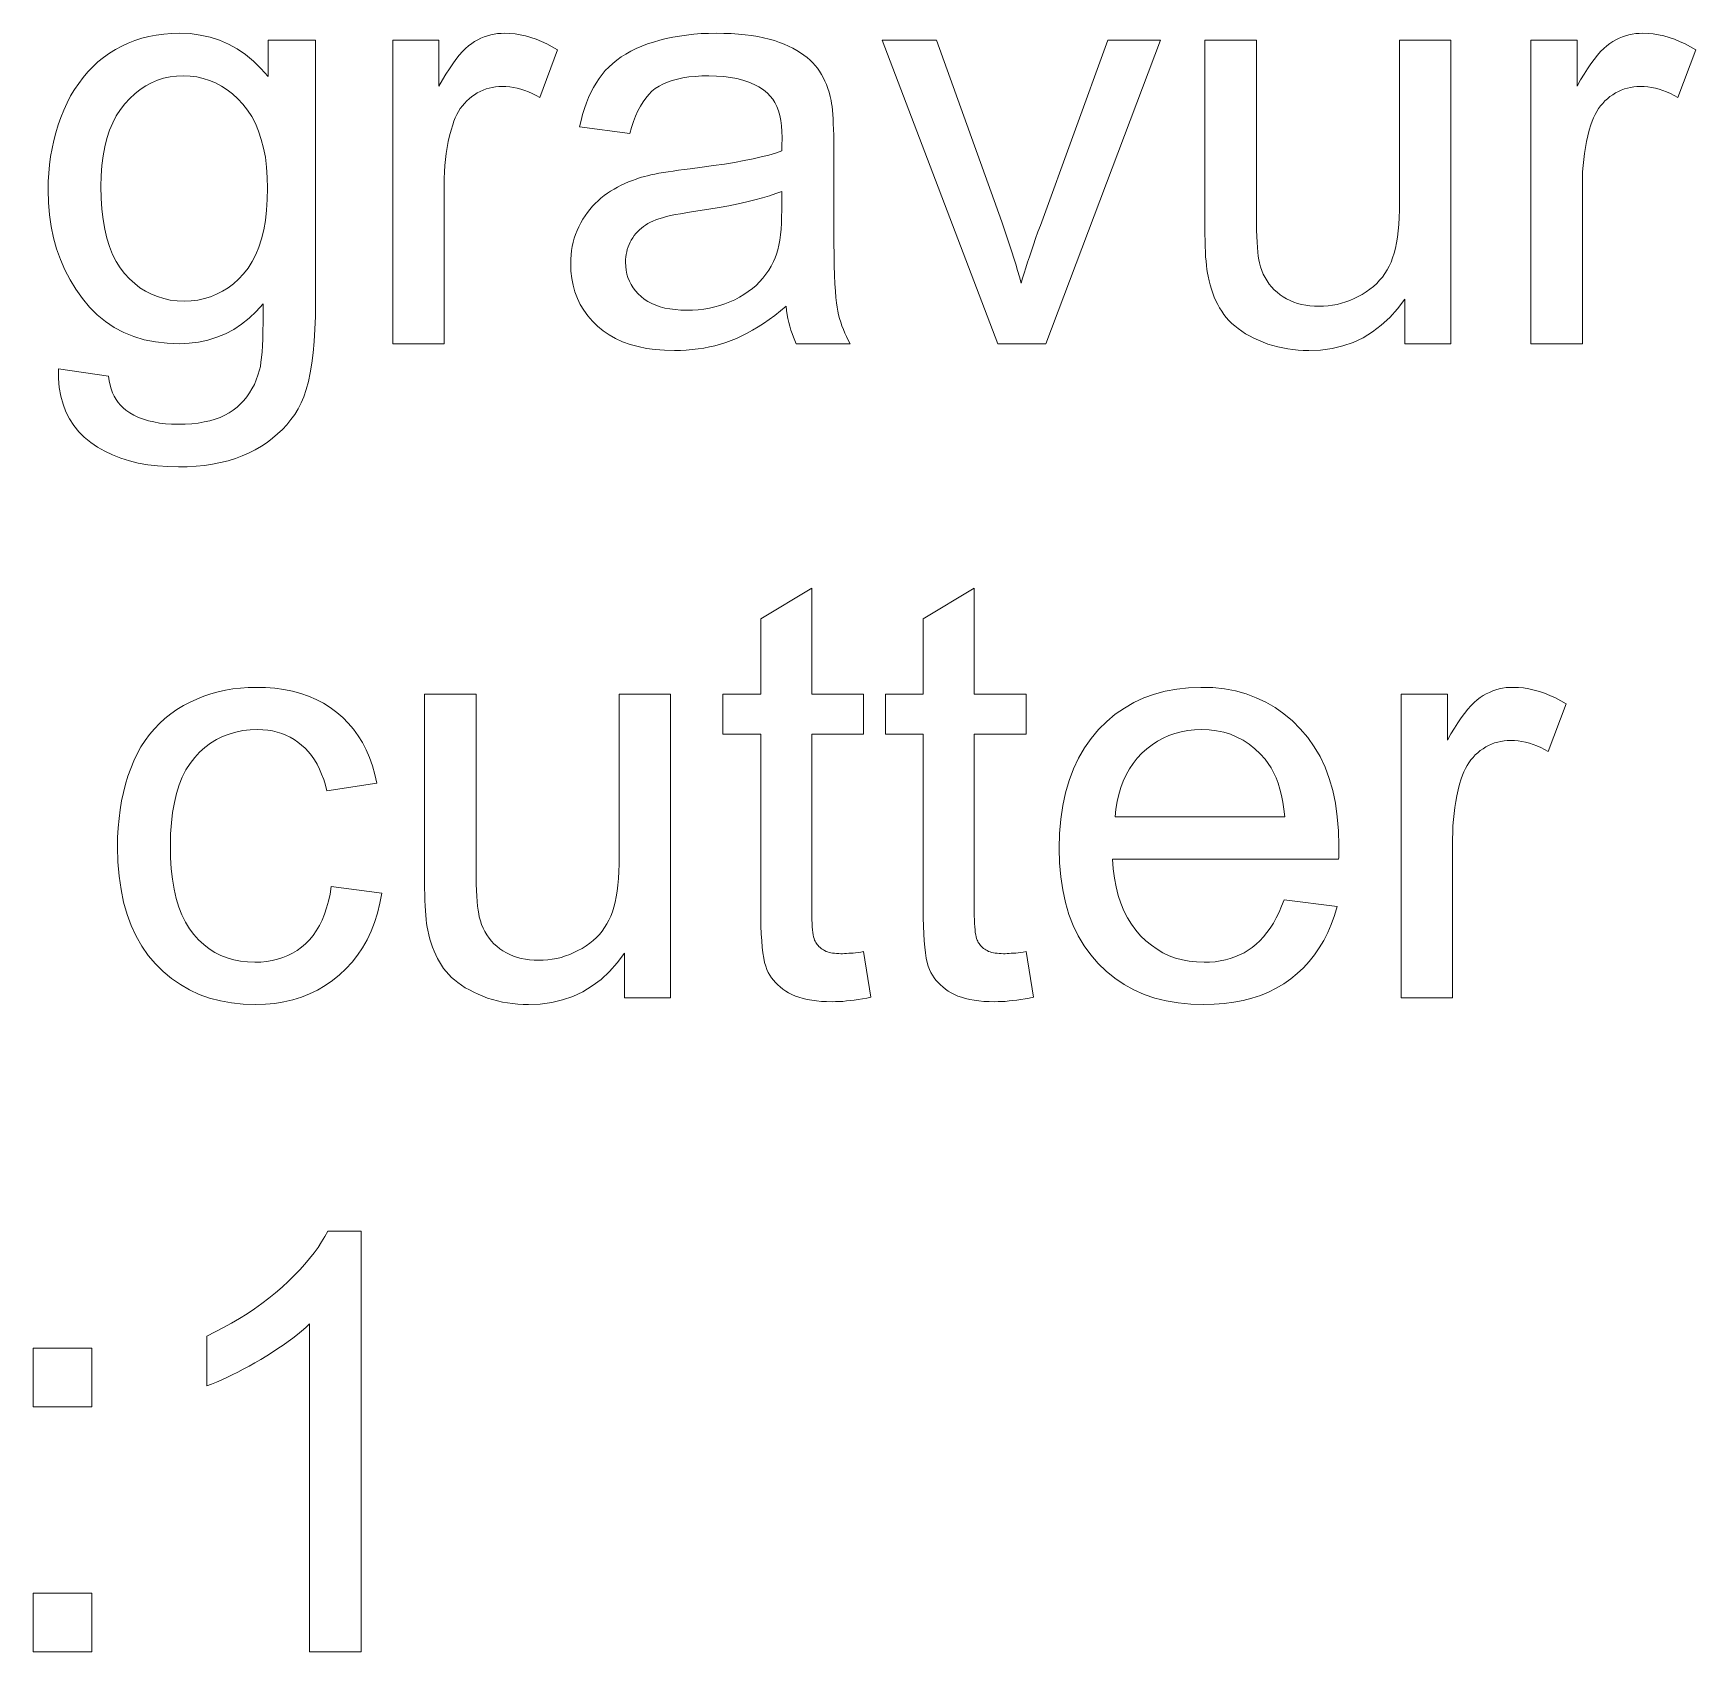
# Model space of a CAD drawing. Extents: x 0 to 297, y 0 to 420.
# Drawn here: x 193.49 to 205.4, y 366.38 to 377.96 of the extents above; entities that cross this region are included whole.
import ezdxf

# ---------------------------------------------------------------- set-up
doc = ezdxf.new("R2010")
doc.units = 0

msp = doc.modelspace()

# ---------------------------------------------------------------- linework, layer by layer
at = {"color": 7, "lineweight": 13}
for points in [[(193.673, 375.561), (194.031, 375.508), (194.036, 375.476), (194.043, 375.445), (194.051, 375.417), (194.061, 375.39), (194.073, 375.365), (194.086, 375.341), (194.101, 375.32), (194.118, 375.3), (194.136, 375.283), (194.155, 375.266), (194.184, 375.247), (194.214, 375.23), (194.247, 375.214), (194.281, 375.201), (194.318, 375.19), (194.356, 375.181), (194.397, 375.173), (194.439, 375.168), (194.483, 375.165), (194.53, 375.164), (194.58, 375.165), (194.628, 375.168), (194.673, 375.173), (194.716, 375.181), (194.757, 375.19), (194.795, 375.201), (194.831, 375.214), (194.865, 375.23), (194.896, 375.247), (194.925, 375.266), (194.952, 375.288), (194.977, 375.311), (195, 375.335), (195.022, 375.361), (195.042, 375.389), (195.059, 375.419), (195.076, 375.45), (195.09, 375.483), (195.102, 375.517), (195.113, 375.553), (195.119, 375.578), (195.123, 375.608), (195.128, 375.643), (195.131, 375.683), (195.134, 375.727), (195.137, 375.777), (195.138, 375.832), (195.139, 375.892), (195.14, 375.956), (195.14, 376.026), (195.09, 375.972), (195.038, 375.923), (194.984, 375.881), (194.928, 375.844), (194.869, 375.812), (194.807, 375.787), (194.744, 375.767), (194.677, 375.753), (194.609, 375.744), (194.538, 375.741), (194.451, 375.744), (194.367, 375.754), (194.287, 375.77), (194.212, 375.793), (194.141, 375.822), (194.073, 375.858), (194.01, 375.9), (193.951, 375.948), (193.896, 376.003), (193.844, 376.065), (193.798, 376.131), (193.756, 376.199), (193.719, 376.27), (193.687, 376.344), (193.66, 376.42), (193.638, 376.499), (193.621, 376.58), (193.609, 376.664), (193.601, 376.751), (193.599, 376.84), (193.6, 376.902), (193.603, 376.963), (193.609, 377.022), (193.617, 377.081), (193.627, 377.139), (193.639, 377.196), (193.654, 377.252), (193.671, 377.307), (193.69, 377.361), (193.711, 377.414), (193.735, 377.466), (193.76, 377.515), (193.788, 377.561), (193.818, 377.605), (193.849, 377.647), (193.883, 377.687), (193.919, 377.724), (193.956, 377.758), (193.996, 377.791), (194.038, 377.82), (194.081, 377.848), (194.126, 377.872), (194.173, 377.893), (194.221, 377.912), (194.27, 377.928), (194.321, 377.941), (194.374, 377.951), (194.428, 377.958), (194.483, 377.962), (194.54, 377.964), (194.616, 377.961), (194.689, 377.951), (194.759, 377.936), (194.826, 377.914), (194.891, 377.886), (194.953, 377.852), (195.013, 377.811), (195.069, 377.765), (195.123, 377.712), (195.175, 377.653), (195.175, 377.914), (195.514, 377.914), (195.514, 376.036), (195.513, 375.937), (195.51, 375.845), (195.505, 375.758), (195.498, 375.677), (195.488, 375.602), (195.477, 375.533), (195.464, 375.47), (195.448, 375.413), (195.431, 375.362), (195.411, 375.317), (195.389, 375.275), (195.365, 375.235), (195.338, 375.198), (195.309, 375.161), (195.277, 375.127), (195.243, 375.095), (195.207, 375.064), (195.168, 375.035), (195.127, 375.007), (195.083, 374.982), (195.038, 374.959), (194.99, 374.938), (194.94, 374.919), (194.888, 374.903), (194.834, 374.89), (194.777, 374.879), (194.719, 374.87), (194.659, 374.864), (194.596, 374.86), (194.532, 374.859), (194.456, 374.861), (194.382, 374.866), (194.312, 374.875), (194.245, 374.887), (194.181, 374.903), (194.119, 374.922), (194.061, 374.945), (194.006, 374.971), (193.953, 375.001), (193.904, 375.034), (193.858, 375.071), (193.818, 375.111), (193.782, 375.155), (193.752, 375.203), (193.726, 375.253), (193.706, 375.308), (193.69, 375.366), (193.679, 375.427), (193.673, 375.493)], [(196.067, 375.741), (196.067, 377.914), (196.398, 377.914), (196.398, 377.585), (196.423, 377.63), (196.448, 377.671), (196.473, 377.71), (196.497, 377.745), (196.52, 377.777), (196.544, 377.806), (196.566, 377.832), (196.589, 377.854), (196.611, 377.874), (196.633, 377.89), (196.654, 377.904), (196.676, 377.916), (196.699, 377.928), (196.722, 377.937), (196.745, 377.945), (196.769, 377.952), (196.794, 377.957), (196.818, 377.961), (196.843, 377.963), (196.869, 377.964), (196.906, 377.962), (196.944, 377.959), (196.981, 377.953), (197.019, 377.945), (197.057, 377.934), (197.095, 377.921), (197.133, 377.905), (197.171, 377.888), (197.209, 377.867), (197.248, 377.845), (197.121, 377.503), (197.094, 377.518), (197.067, 377.532), (197.04, 377.544), (197.013, 377.554), (196.986, 377.563), (196.959, 377.57), (196.932, 377.576), (196.905, 377.58), (196.878, 377.582), (196.851, 377.583), (196.827, 377.582), (196.803, 377.58), (196.78, 377.576), (196.758, 377.571), (196.736, 377.565), (196.715, 377.557), (196.694, 377.547), (196.673, 377.536), (196.653, 377.524), (196.634, 377.51), (196.615, 377.495), (196.597, 377.479), (196.581, 377.462), (196.566, 377.443), (196.551, 377.424), (196.538, 377.403), (196.526, 377.381), (196.515, 377.358), (196.505, 377.334), (196.497, 377.309), (196.485, 377.269), (196.474, 377.229), (196.465, 377.188), (196.457, 377.146), (196.45, 377.103), (196.445, 377.06), (196.441, 377.016), (196.438, 376.971), (196.436, 376.925), (196.435, 376.879), (196.435, 375.741)], [(198.885, 376.009), (198.844, 375.976), (198.803, 375.944), (198.763, 375.914), (198.723, 375.887), (198.684, 375.861), (198.645, 375.837), (198.606, 375.816), (198.567, 375.797), (198.529, 375.779), (198.491, 375.764), (198.453, 375.75), (198.414, 375.738), (198.375, 375.727), (198.335, 375.718), (198.295, 375.71), (198.254, 375.704), (198.212, 375.699), (198.17, 375.695), (198.128, 375.693), (198.085, 375.692), (198.015, 375.694), (197.948, 375.699), (197.885, 375.708), (197.825, 375.72), (197.768, 375.736), (197.714, 375.755), (197.664, 375.778), (197.618, 375.804), (197.574, 375.834), (197.534, 375.867), (197.497, 375.903), (197.465, 375.941), (197.436, 375.981), (197.411, 376.023), (197.39, 376.066), (197.372, 376.112), (197.359, 376.16), (197.349, 376.209), (197.344, 376.261), (197.342, 376.314), (197.342, 376.346), (197.345, 376.377), (197.348, 376.408), (197.353, 376.438), (197.36, 376.467), (197.368, 376.496), (197.377, 376.524), (197.388, 376.552), (197.401, 376.579), (197.414, 376.606), (197.429, 376.632), (197.445, 376.657), (197.462, 376.68), (197.48, 376.703), (197.498, 376.725), (197.518, 376.745), (197.538, 376.765), (197.559, 376.784), (197.582, 376.801), (197.605, 376.818), (197.628, 376.833), (197.653, 376.848), (197.678, 376.862), (197.704, 376.875), (197.73, 376.888), (197.757, 376.899), (197.784, 376.91), (197.812, 376.92), (197.84, 376.93), (197.87, 376.938), (197.892, 376.944), (197.917, 376.95), (197.945, 376.955), (197.974, 376.961), (198.006, 376.967), (198.04, 376.972), (198.076, 376.977), (198.114, 376.983), (198.154, 376.988), (198.197, 376.994), (198.284, 377.004), (198.366, 377.016), (198.444, 377.027), (198.516, 377.039), (198.584, 377.052), (198.648, 377.065), (198.706, 377.078), (198.76, 377.092), (198.809, 377.106), (198.854, 377.121), (198.854, 377.135), (198.855, 377.149), (198.855, 377.161), (198.855, 377.172), (198.855, 377.182), (198.856, 377.191), (198.856, 377.199), (198.856, 377.206), (198.856, 377.212), (198.856, 377.217), (198.855, 377.26), (198.852, 377.301), (198.847, 377.34), (198.839, 377.375), (198.83, 377.409), (198.818, 377.439), (198.805, 377.467), (198.789, 377.492), (198.771, 377.514), (198.752, 377.534), (198.722, 377.558), (198.69, 377.579), (198.655, 377.598), (198.617, 377.614), (198.576, 377.628), (198.533, 377.639), (198.487, 377.647), (198.438, 377.654), (198.386, 377.657), (198.332, 377.659), (198.282, 377.658), (198.234, 377.655), (198.188, 377.651), (198.146, 377.644), (198.106, 377.636), (198.069, 377.626), (198.035, 377.614), (198.003, 377.6), (197.975, 377.585), (197.948, 377.568), (197.924, 377.548), (197.901, 377.526), (197.88, 377.5), (197.86, 377.472), (197.841, 377.442), (197.823, 377.408), (197.807, 377.371), (197.792, 377.332), (197.778, 377.29), (197.765, 377.245), (197.405, 377.294), (197.416, 377.34), (197.427, 377.383), (197.44, 377.425), (197.455, 377.465), (197.47, 377.503), (197.487, 377.54), (197.505, 377.575), (197.524, 377.607), (197.545, 377.639), (197.567, 377.668), (197.59, 377.696), (197.616, 377.722), (197.643, 377.747), (197.673, 377.771), (197.704, 377.794), (197.738, 377.815), (197.773, 377.835), (197.811, 377.854), (197.851, 377.871), (197.892, 377.887), (197.935, 377.901), (197.98, 377.914), (198.026, 377.926), (198.073, 377.936), (198.122, 377.944), (198.172, 377.951), (198.223, 377.957), (198.276, 377.961), (198.33, 377.963), (198.385, 377.964), (198.44, 377.963), (198.492, 377.961), (198.543, 377.958), (198.591, 377.953), (198.638, 377.947), (198.682, 377.94), (198.724, 377.932), (198.764, 377.922), (198.802, 377.911), (198.838, 377.898), (198.871, 377.885), (198.903, 377.871), (198.934, 377.856), (198.962, 377.84), (198.989, 377.824), (199.013, 377.807), (199.036, 377.79), (199.057, 377.772), (199.076, 377.753), (199.093, 377.733), (199.109, 377.713), (199.124, 377.692), (199.138, 377.669), (199.151, 377.646), (199.163, 377.621), (199.174, 377.596), (199.184, 377.569), (199.193, 377.541), (199.201, 377.512), (199.208, 377.483), (199.211, 377.462), (199.215, 377.439), (199.217, 377.413), (199.22, 377.383), (199.222, 377.351), (199.223, 377.315), (199.225, 377.277), (199.226, 377.235), (199.226, 377.191), (199.226, 377.143), (199.226, 376.652), (199.227, 376.553), (199.227, 376.462), (199.229, 376.378), (199.23, 376.301), (199.232, 376.233), (199.235, 376.171), (199.238, 376.118), (199.241, 376.072), (199.245, 376.033), (199.25, 376.002), (199.255, 375.975), (199.261, 375.948), (199.268, 375.922), (199.276, 375.895), (199.285, 375.869), (199.295, 375.843), (199.305, 375.817), (199.317, 375.792), (199.33, 375.766), (199.343, 375.741), (198.958, 375.741), (198.947, 375.765), (198.937, 375.789), (198.928, 375.814), (198.919, 375.839), (198.911, 375.866), (198.904, 375.893), (198.898, 375.921), (198.893, 375.949), (198.888, 375.979)], [(204.22, 375.741), (204.22, 377.914), (204.551, 377.914), (204.551, 377.585), (204.576, 377.63), (204.601, 377.671), (204.625, 377.71), (204.649, 377.745), (204.673, 377.777), (204.696, 377.806), (204.719, 377.832), (204.742, 377.854), (204.764, 377.874), (204.785, 377.89), (204.807, 377.904), (204.829, 377.916), (204.852, 377.928), (204.875, 377.937), (204.898, 377.945), (204.922, 377.952), (204.946, 377.957), (204.971, 377.961), (204.996, 377.963), (205.022, 377.964), (205.059, 377.962), (205.096, 377.959), (205.134, 377.953), (205.172, 377.945), (205.21, 377.934), (205.247, 377.921), (205.285, 377.905), (205.324, 377.888), (205.362, 377.867), (205.4, 377.845), (205.273, 377.503), (205.246, 377.518), (205.219, 377.532), (205.192, 377.544), (205.165, 377.554), (205.138, 377.563), (205.111, 377.57), (205.084, 377.576), (205.057, 377.58), (205.03, 377.582), (205.003, 377.583), (204.979, 377.582), (204.956, 377.58), (204.933, 377.576), (204.911, 377.571), (204.889, 377.565), (204.867, 377.557), (204.846, 377.547), (204.826, 377.536), (204.806, 377.524), (204.786, 377.51), (204.768, 377.495), (204.75, 377.479), (204.734, 377.462), (204.718, 377.443), (204.704, 377.424), (204.691, 377.403), (204.679, 377.381), (204.668, 377.358), (204.658, 377.334), (204.649, 377.309), (204.638, 377.269), (204.627, 377.229), (204.618, 377.188), (204.61, 377.146), (204.603, 377.103), (204.598, 377.06), (204.593, 377.016), (204.59, 376.971), (204.589, 376.925), (204.588, 376.879), (204.588, 375.741)], [(200.401, 375.741), (199.574, 377.914), (199.963, 377.914), (200.43, 376.613), (200.445, 376.571), (200.459, 376.528), (200.474, 376.485), (200.488, 376.442), (200.502, 376.398), (200.516, 376.354), (200.53, 376.31), (200.543, 376.265), (200.556, 376.22), (200.569, 376.175), (200.579, 376.21), (200.59, 376.247), (200.602, 376.284), (200.614, 376.324), (200.628, 376.364), (200.642, 376.406), (200.657, 376.45), (200.672, 376.495), (200.689, 376.541), (200.706, 376.588), (201.189, 377.914), (201.567, 377.914), (200.745, 375.741)], [(203.317, 375.741), (203.317, 376.06), (203.265, 375.99), (203.208, 375.928), (203.148, 375.873), (203.085, 375.825), (203.018, 375.784), (202.947, 375.751), (202.873, 375.725), (202.795, 375.707), (202.713, 375.696), (202.628, 375.692), (202.589, 375.693), (202.552, 375.695), (202.514, 375.699), (202.478, 375.704), (202.442, 375.711), (202.406, 375.719), (202.371, 375.728), (202.336, 375.739), (202.302, 375.752), (202.268, 375.766), (202.236, 375.781), (202.205, 375.797), (202.176, 375.813), (202.149, 375.831), (202.123, 375.849), (202.099, 375.868), (202.077, 375.887), (202.057, 375.908), (202.038, 375.929), (202.021, 375.951), (202.005, 375.974), (201.99, 375.998), (201.977, 376.022), (201.964, 376.048), (201.952, 376.075), (201.941, 376.103), (201.931, 376.132), (201.922, 376.162), (201.914, 376.192), (201.907, 376.224), (201.903, 376.247), (201.899, 376.273), (201.896, 376.301), (201.893, 376.331), (201.89, 376.364), (201.888, 376.4), (201.887, 376.438), (201.886, 376.479), (201.885, 376.522), (201.885, 376.568), (201.885, 377.914), (202.253, 377.914), (202.253, 376.709), (202.253, 376.653), (202.254, 376.601), (202.255, 376.553), (202.257, 376.508), (202.259, 376.468), (202.261, 376.431), (202.264, 376.397), (202.267, 376.368), (202.271, 376.342), (202.276, 376.32), (202.283, 376.292), (202.293, 376.265), (202.303, 376.239), (202.316, 376.214), (202.33, 376.191), (202.345, 376.168), (202.362, 376.148), (202.381, 376.128), (202.401, 376.109), (202.423, 376.092), (202.446, 376.076), (202.47, 376.062), (202.495, 376.05), (202.521, 376.039), (202.549, 376.03), (202.577, 376.023), (202.607, 376.017), (202.637, 376.013), (202.669, 376.01), (202.701, 376.009), (202.734, 376.01), (202.767, 376.013), (202.799, 376.017), (202.831, 376.023), (202.862, 376.031), (202.893, 376.04), (202.923, 376.051), (202.953, 376.064), (202.983, 376.078), (203.012, 376.094), (203.04, 376.112), (203.067, 376.131), (203.092, 376.151), (203.115, 376.172), (203.136, 376.195), (203.156, 376.218), (203.174, 376.243), (203.19, 376.269), (203.205, 376.297), (203.218, 376.325), (203.229, 376.356), (203.24, 376.389), (203.249, 376.425), (203.257, 376.464), (203.263, 376.505), (203.269, 376.549), (203.273, 376.595), (203.276, 376.644), (203.278, 376.696), (203.278, 376.75), (203.278, 377.914), (203.647, 377.914), (203.647, 375.741)], [(193.977, 376.867), (193.979, 376.784), (193.984, 376.705), (193.993, 376.631), (194.005, 376.562), (194.02, 376.497), (194.039, 376.437), (194.061, 376.381), (194.086, 376.33), (194.115, 376.284), (194.147, 376.243), (194.182, 376.205), (194.219, 376.172), (194.257, 376.142), (194.297, 376.117), (194.339, 376.095), (194.382, 376.078), (194.427, 376.064), (194.474, 376.054), (194.523, 376.048), (194.573, 376.046), (194.623, 376.048), (194.671, 376.054), (194.718, 376.064), (194.763, 376.077), (194.806, 376.095), (194.848, 376.117), (194.888, 376.142), (194.927, 376.171), (194.963, 376.204), (194.999, 376.242), (195.031, 376.283), (195.06, 376.329), (195.086, 376.379), (195.109, 376.433), (195.128, 376.493), (195.143, 376.556), (195.155, 376.624), (195.164, 376.696), (195.169, 376.773), (195.17, 376.854), (195.169, 376.932), (195.163, 377.006), (195.155, 377.076), (195.142, 377.142), (195.126, 377.204), (195.107, 377.263), (195.084, 377.317), (195.057, 377.367), (195.027, 377.414), (194.993, 377.456), (194.957, 377.495), (194.92, 377.529), (194.881, 377.559), (194.84, 377.586), (194.798, 377.608), (194.755, 377.626), (194.71, 377.64), (194.664, 377.651), (194.616, 377.657), (194.567, 377.659), (194.518, 377.657), (194.472, 377.651), (194.426, 377.641), (194.382, 377.627), (194.34, 377.609), (194.299, 377.587), (194.259, 377.561), (194.221, 377.531), (194.184, 377.497), (194.149, 377.459), (194.117, 377.417), (194.087, 377.372), (194.062, 377.322), (194.039, 377.269), (194.02, 377.211), (194.005, 377.15), (193.993, 377.085), (193.984, 377.016), (193.979, 376.943)], [(198.854, 376.832), (198.812, 376.816), (198.766, 376.8), (198.716, 376.785), (198.661, 376.77), (198.603, 376.756), (198.541, 376.743), (198.475, 376.729), (198.405, 376.717), (198.331, 376.705), (198.252, 376.693), (198.208, 376.686), (198.167, 376.679), (198.128, 376.672), (198.092, 376.665), (198.058, 376.658), (198.028, 376.651), (197.999, 376.643), (197.974, 376.635), (197.951, 376.627), (197.931, 376.619), (197.913, 376.611), (197.895, 376.601), (197.878, 376.591), (197.863, 376.58), (197.848, 376.569), (197.834, 376.556), (197.82, 376.543), (197.808, 376.529), (197.796, 376.515), (197.786, 376.499), (197.776, 376.483), (197.767, 376.467), (197.76, 376.451), (197.753, 376.434), (197.747, 376.416), (197.743, 376.399), (197.739, 376.381), (197.737, 376.362), (197.735, 376.344), (197.735, 376.324), (197.736, 376.295), (197.739, 376.267), (197.745, 376.24), (197.752, 376.214), (197.762, 376.189), (197.775, 376.165), (197.789, 376.142), (197.806, 376.12), (197.825, 376.099), (197.846, 376.079), (197.869, 376.06), (197.895, 376.044), (197.922, 376.029), (197.952, 376.016), (197.983, 376.005), (198.017, 375.996), (198.053, 375.99), (198.091, 375.985), (198.131, 375.982), (198.173, 375.981), (198.215, 375.982), (198.256, 375.984), (198.296, 375.989), (198.335, 375.996), (198.374, 376.004), (198.411, 376.014), (198.447, 376.026), (198.483, 376.04), (198.517, 376.056), (198.551, 376.074), (198.583, 376.093), (198.614, 376.114), (198.643, 376.136), (198.67, 376.159), (198.695, 376.184), (198.718, 376.21), (198.74, 376.238), (198.76, 376.267), (198.778, 376.297), (198.795, 376.329), (198.806, 376.355), (198.816, 376.383), (198.825, 376.414), (198.833, 376.447), (198.839, 376.483), (198.844, 376.521), (198.849, 376.561), (198.852, 376.604), (198.853, 376.649), (198.854, 376.697)], [(199.439, 371.389), (199.492, 371.063), (199.462, 371.057), (199.432, 371.051), (199.402, 371.047), (199.373, 371.042), (199.345, 371.039), (199.318, 371.036), (199.291, 371.033), (199.265, 371.032), (199.239, 371.031), (199.214, 371.03), (199.175, 371.031), (199.138, 371.033), (199.102, 371.036), (199.068, 371.041), (199.036, 371.046), (199.006, 371.053), (198.977, 371.062), (198.951, 371.071), (198.926, 371.082), (198.903, 371.094), (198.882, 371.107), (198.861, 371.121), (198.843, 371.136), (198.825, 371.151), (198.809, 371.167), (198.794, 371.184), (198.78, 371.202), (198.768, 371.221), (198.757, 371.24), (198.748, 371.261), (198.739, 371.284), (198.731, 371.311), (198.725, 371.343), (198.719, 371.38), (198.714, 371.421), (198.71, 371.467), (198.707, 371.517), (198.704, 371.572), (198.703, 371.632), (198.703, 371.696), (198.703, 372.946), (198.432, 372.946), (198.432, 373.232), (198.703, 373.232), (198.703, 373.771), (199.069, 373.992), (199.069, 373.232), (199.439, 373.232), (199.439, 372.946), (199.069, 372.946), (199.069, 371.675), (199.069, 371.645), (199.07, 371.617), (199.071, 371.591), (199.072, 371.567), (199.074, 371.546), (199.076, 371.527), (199.078, 371.51), (199.081, 371.495), (199.085, 371.483), (199.088, 371.472), (199.092, 371.464), (199.097, 371.455), (199.102, 371.447), (199.108, 371.439), (199.114, 371.432), (199.12, 371.425), (199.128, 371.418), (199.135, 371.412), (199.143, 371.406), (199.152, 371.401), (199.161, 371.396), (199.171, 371.391), (199.182, 371.387), (199.193, 371.384), (199.205, 371.381), (199.218, 371.379), (199.232, 371.377), (199.246, 371.375), (199.262, 371.375), (199.278, 371.374), (199.29, 371.374), (199.304, 371.375), (199.318, 371.376), (199.333, 371.377), (199.349, 371.378), (199.365, 371.379), (199.383, 371.381), (199.401, 371.383), (199.42, 371.386)], [(200.604, 371.389), (200.657, 371.063), (200.626, 371.057), (200.596, 371.051), (200.566, 371.047), (200.538, 371.042), (200.509, 371.039), (200.482, 371.036), (200.455, 371.033), (200.429, 371.032), (200.403, 371.031), (200.379, 371.03), (200.339, 371.031), (200.302, 371.033), (200.266, 371.036), (200.232, 371.041), (200.2, 371.046), (200.17, 371.053), (200.142, 371.062), (200.115, 371.071), (200.09, 371.082), (200.067, 371.094), (200.046, 371.107), (200.026, 371.121), (200.007, 371.136), (199.99, 371.151), (199.973, 371.167), (199.958, 371.184), (199.945, 371.202), (199.933, 371.221), (199.922, 371.24), (199.912, 371.261), (199.903, 371.284), (199.896, 371.311), (199.889, 371.343), (199.883, 371.38), (199.878, 371.421), (199.874, 371.467), (199.871, 371.517), (199.869, 371.572), (199.867, 371.632), (199.867, 371.696), (199.867, 372.946), (199.597, 372.946), (199.597, 373.232), (199.867, 373.232), (199.867, 373.771), (200.233, 373.992), (200.233, 373.232), (200.604, 373.232), (200.604, 372.946), (200.233, 372.946), (200.233, 371.675), (200.233, 371.645), (200.234, 371.617), (200.235, 371.591), (200.236, 371.567), (200.238, 371.546), (200.24, 371.527), (200.243, 371.51), (200.246, 371.495), (200.249, 371.483), (200.253, 371.472), (200.257, 371.464), (200.261, 371.455), (200.267, 371.447), (200.272, 371.439), (200.278, 371.432), (200.285, 371.425), (200.292, 371.418), (200.299, 371.412), (200.308, 371.406), (200.316, 371.401), (200.325, 371.396), (200.335, 371.391), (200.346, 371.387), (200.357, 371.384), (200.37, 371.381), (200.383, 371.379), (200.396, 371.377), (200.411, 371.375), (200.426, 371.375), (200.442, 371.374), (200.455, 371.374), (200.468, 371.375), (200.482, 371.376), (200.497, 371.377), (200.513, 371.378), (200.53, 371.379), (200.547, 371.381), (200.565, 371.383), (200.584, 371.386)], [(195.627, 371.855), (195.989, 371.808), (195.975, 371.735), (195.958, 371.665), (195.937, 371.598), (195.912, 371.535), (195.883, 371.474), (195.851, 371.417), (195.815, 371.364), (195.776, 371.313), (195.732, 371.266), (195.685, 371.222), (195.635, 371.182), (195.583, 371.146), (195.528, 371.114), (195.472, 371.086), (195.413, 371.063), (195.352, 371.044), (195.288, 371.029), (195.223, 371.018), (195.155, 371.012), (195.085, 371.01), (194.997, 371.013), (194.913, 371.022), (194.833, 371.036), (194.756, 371.057), (194.682, 371.083), (194.612, 371.115), (194.546, 371.153), (194.483, 371.197), (194.423, 371.246), (194.367, 371.302), (194.316, 371.362), (194.27, 371.428), (194.229, 371.499), (194.194, 371.575), (194.164, 371.656), (194.14, 371.743), (194.121, 371.834), (194.107, 371.93), (194.099, 372.031), (194.096, 372.138), (194.097, 372.207), (194.101, 372.275), (194.107, 372.341), (194.115, 372.405), (194.125, 372.468), (194.138, 372.528), (194.153, 372.587), (194.171, 372.644), (194.191, 372.7), (194.213, 372.754), (194.237, 372.805), (194.264, 372.854), (194.294, 372.9), (194.326, 372.944), (194.36, 372.984), (194.397, 373.023), (194.436, 373.058), (194.477, 373.091), (194.521, 373.122), (194.568, 373.15), (194.616, 373.175), (194.665, 373.197), (194.715, 373.217), (194.765, 373.234), (194.817, 373.248), (194.869, 373.26), (194.922, 373.27), (194.976, 373.276), (195.031, 373.28), (195.087, 373.281), (195.156, 373.28), (195.223, 373.274), (195.287, 373.265), (195.349, 373.253), (195.408, 373.237), (195.465, 373.217), (195.519, 373.194), (195.571, 373.167), (195.619, 373.136), (195.666, 373.102), (195.709, 373.065), (195.749, 373.025), (195.786, 372.981), (195.82, 372.935), (195.85, 372.886), (195.878, 372.833), (195.902, 372.778), (195.922, 372.72), (195.94, 372.658), (195.954, 372.594), (195.596, 372.539), (195.585, 372.581), (195.573, 372.622), (195.558, 372.66), (195.543, 372.696), (195.525, 372.73), (195.506, 372.762), (195.486, 372.792), (195.464, 372.82), (195.44, 372.845), (195.415, 372.868), (195.388, 372.889), (195.361, 372.908), (195.332, 372.924), (195.302, 372.939), (195.272, 372.951), (195.24, 372.961), (195.207, 372.969), (195.172, 372.974), (195.137, 372.978), (195.101, 372.979), (195.046, 372.977), (194.994, 372.971), (194.943, 372.961), (194.895, 372.947), (194.849, 372.929), (194.805, 372.907), (194.762, 372.881), (194.722, 372.851), (194.684, 372.817), (194.649, 372.779), (194.616, 372.737), (194.586, 372.69), (194.56, 372.638), (194.537, 372.582), (194.518, 372.522), (194.503, 372.456), (194.49, 372.386), (194.482, 372.311), (194.476, 372.232), (194.475, 372.148), (194.476, 372.063), (194.481, 371.982), (194.49, 371.907), (194.502, 371.836), (194.517, 371.77), (194.535, 371.708), (194.557, 371.652), (194.582, 371.6), (194.611, 371.553), (194.643, 371.511), (194.677, 371.474), (194.714, 371.44), (194.752, 371.41), (194.793, 371.384), (194.836, 371.362), (194.881, 371.345), (194.928, 371.331), (194.976, 371.321), (195.027, 371.315), (195.08, 371.313), (195.123, 371.314), (195.164, 371.318), (195.204, 371.325), (195.243, 371.334), (195.279, 371.346), (195.315, 371.361), (195.349, 371.378), (195.382, 371.398), (195.413, 371.421), (195.443, 371.446), (195.471, 371.474), (195.497, 371.505), (195.52, 371.539), (195.542, 371.575), (195.561, 371.615), (195.579, 371.657), (195.594, 371.702), (195.607, 371.75), (195.618, 371.801)], [(197.728, 371.059), (197.728, 371.378), (197.676, 371.308), (197.62, 371.246), (197.56, 371.19), (197.496, 371.143), (197.429, 371.102), (197.358, 371.069), (197.284, 371.043), (197.206, 371.025), (197.124, 371.014), (197.039, 371.01), (197.001, 371.011), (196.963, 371.013), (196.926, 371.017), (196.889, 371.022), (196.853, 371.028), (196.817, 371.037), (196.782, 371.046), (196.747, 371.057), (196.713, 371.07), (196.68, 371.084), (196.647, 371.099), (196.616, 371.115), (196.587, 371.131), (196.56, 371.149), (196.534, 371.167), (196.51, 371.186), (196.488, 371.205), (196.468, 371.226), (196.449, 371.247), (196.432, 371.269), (196.416, 371.292), (196.402, 371.315), (196.388, 371.34), (196.375, 371.366), (196.363, 371.393), (196.352, 371.421), (196.342, 371.45), (196.334, 371.479), (196.326, 371.51), (196.318, 371.542), (196.314, 371.565), (196.31, 371.591), (196.307, 371.619), (196.304, 371.649), (196.302, 371.682), (196.3, 371.718), (196.298, 371.756), (196.297, 371.797), (196.296, 371.84), (196.296, 371.886), (196.296, 373.232), (196.664, 373.232), (196.664, 372.027), (196.665, 371.971), (196.665, 371.919), (196.666, 371.871), (196.668, 371.826), (196.67, 371.786), (196.672, 371.749), (196.675, 371.715), (196.679, 371.686), (196.683, 371.66), (196.687, 371.638), (196.695, 371.61), (196.704, 371.583), (196.715, 371.557), (196.727, 371.532), (196.741, 371.509), (196.757, 371.486), (196.774, 371.465), (196.792, 371.446), (196.812, 371.427), (196.834, 371.41), (196.857, 371.394), (196.881, 371.38), (196.907, 371.368), (196.933, 371.357), (196.96, 371.348), (196.988, 371.34), (197.018, 371.335), (197.048, 371.331), (197.08, 371.328), (197.112, 371.327), (197.145, 371.328), (197.178, 371.331), (197.21, 371.335), (197.242, 371.341), (197.273, 371.348), (197.304, 371.358), (197.335, 371.369), (197.365, 371.382), (197.394, 371.396), (197.424, 371.412), (197.452, 371.43), (197.478, 371.449), (197.503, 371.469), (197.526, 371.49), (197.548, 371.512), (197.567, 371.536), (197.585, 371.561), (197.602, 371.587), (197.616, 371.615), (197.629, 371.643), (197.641, 371.674), (197.651, 371.707), (197.66, 371.743), (197.668, 371.782), (197.674, 371.823), (197.68, 371.866), (197.684, 371.913), (197.687, 371.962), (197.689, 372.014), (197.69, 372.068), (197.69, 373.232), (198.058, 373.232), (198.058, 371.059)], [(202.452, 371.759), (202.832, 371.712), (202.813, 371.647), (202.79, 371.584), (202.764, 371.525), (202.736, 371.469), (202.704, 371.416), (202.669, 371.365), (202.631, 371.318), (202.59, 371.274), (202.546, 371.233), (202.499, 371.194), (202.449, 371.159), (202.396, 371.128), (202.34, 371.1), (202.282, 371.076), (202.221, 371.056), (202.158, 371.039), (202.091, 371.027), (202.023, 371.017), (201.951, 371.012), (201.876, 371.01), (201.783, 371.013), (201.694, 371.022), (201.608, 371.036), (201.527, 371.057), (201.449, 371.083), (201.375, 371.116), (201.306, 371.154), (201.24, 371.198), (201.178, 371.248), (201.12, 371.304), (201.067, 371.365), (201.02, 371.431), (200.978, 371.501), (200.942, 371.576), (200.911, 371.656), (200.886, 371.741), (200.866, 371.831), (200.852, 371.925), (200.844, 372.024), (200.841, 372.127), (200.844, 372.235), (200.852, 372.337), (200.866, 372.434), (200.886, 372.527), (200.912, 372.614), (200.943, 372.697), (200.979, 372.775), (201.022, 372.848), (201.07, 372.916), (201.123, 372.979), (201.182, 373.036), (201.243, 373.088), (201.308, 373.133), (201.376, 373.172), (201.448, 373.206), (201.523, 373.233), (201.601, 373.254), (201.683, 373.269), (201.768, 373.278), (201.856, 373.281), (201.942, 373.279), (202.024, 373.27), (202.103, 373.255), (202.179, 373.234), (202.252, 373.207), (202.322, 373.175), (202.388, 373.136), (202.451, 373.092), (202.511, 373.041), (202.568, 372.985), (202.621, 372.923), (202.668, 372.856), (202.709, 372.785), (202.745, 372.709), (202.775, 372.628), (202.8, 372.542), (202.82, 372.451), (202.833, 372.355), (202.842, 372.255), (202.844, 372.15), (202.844, 372.143), (202.844, 372.135), (202.844, 372.127), (202.844, 372.118), (202.844, 372.109), (202.844, 372.099), (202.843, 372.088), (202.843, 372.077), (202.843, 372.064), (202.842, 372.052), (201.222, 372.052), (201.227, 371.982), (201.236, 371.915), (201.248, 371.852), (201.264, 371.792), (201.283, 371.735), (201.304, 371.682), (201.329, 371.632), (201.358, 371.586), (201.389, 371.543), (201.424, 371.503), (201.462, 371.467), (201.501, 371.435), (201.542, 371.406), (201.584, 371.381), (201.629, 371.36), (201.675, 371.343), (201.723, 371.33), (201.773, 371.32), (201.825, 371.315), (201.879, 371.313), (201.918, 371.314), (201.957, 371.317), (201.995, 371.322), (202.031, 371.33), (202.066, 371.339), (202.1, 371.351), (202.133, 371.365), (202.165, 371.381), (202.195, 371.399), (202.224, 371.419), (202.252, 371.442), (202.279, 371.467), (202.305, 371.495), (202.329, 371.525), (202.353, 371.557), (202.375, 371.593), (202.396, 371.63), (202.416, 371.671), (202.434, 371.714)], [(203.291, 371.059), (203.291, 373.232), (203.622, 373.232), (203.622, 372.903), (203.647, 372.948), (203.672, 372.989), (203.696, 373.027), (203.72, 373.063), (203.744, 373.095), (203.767, 373.124), (203.79, 373.149), (203.813, 373.172), (203.835, 373.191), (203.856, 373.208), (203.878, 373.222), (203.9, 373.234), (203.923, 373.245), (203.946, 373.255), (203.969, 373.263), (203.993, 373.27), (204.017, 373.275), (204.042, 373.279), (204.067, 373.281), (204.093, 373.281), (204.13, 373.28), (204.167, 373.277), (204.205, 373.271), (204.243, 373.262), (204.28, 373.252), (204.318, 373.239), (204.356, 373.223), (204.395, 373.206), (204.433, 373.185), (204.471, 373.163), (204.344, 372.821), (204.317, 372.836), (204.29, 372.85), (204.263, 372.862), (204.236, 372.872), (204.209, 372.881), (204.182, 372.888), (204.155, 372.894), (204.128, 372.898), (204.101, 372.9), (204.074, 372.901), (204.05, 372.9), (204.027, 372.898), (204.004, 372.894), (203.982, 372.889), (203.96, 372.883), (203.938, 372.875), (203.917, 372.865), (203.897, 372.854), (203.877, 372.842), (203.857, 372.828), (203.839, 372.813), (203.821, 372.797), (203.805, 372.78), (203.789, 372.761), (203.775, 372.741), (203.762, 372.721), (203.75, 372.699), (203.739, 372.676), (203.729, 372.652), (203.72, 372.627), (203.709, 372.587), (203.698, 372.547), (203.689, 372.505), (203.681, 372.464), (203.674, 372.421), (203.669, 372.378), (203.664, 372.334), (203.661, 372.289), (203.66, 372.243), (203.659, 372.197), (203.659, 371.059)], [(201.242, 372.354), (202.456, 372.354), (202.45, 372.408), (202.442, 372.459), (202.433, 372.507), (202.422, 372.552), (202.409, 372.594), (202.394, 372.634), (202.377, 372.671), (202.359, 372.705), (202.338, 372.737), (202.316, 372.766), (202.28, 372.806), (202.242, 372.842), (202.201, 372.874), (202.159, 372.902), (202.114, 372.925), (202.068, 372.945), (202.019, 372.959), (201.968, 372.97), (201.915, 372.977), (201.86, 372.979), (201.81, 372.977), (201.762, 372.972), (201.715, 372.963), (201.67, 372.951), (201.627, 372.936), (201.585, 372.917), (201.544, 372.895), (201.506, 372.87), (201.469, 372.841), (201.433, 372.809), (201.4, 372.774), (201.37, 372.736), (201.344, 372.697), (201.32, 372.655), (201.299, 372.61), (201.282, 372.564), (201.267, 372.515), (201.256, 372.464), (201.247, 372.41)], [(195.84, 366.377), (195.471, 366.377), (195.471, 368.724), (195.444, 368.699), (195.415, 368.673), (195.384, 368.648), (195.352, 368.623), (195.318, 368.597), (195.282, 368.572), (195.244, 368.547), (195.205, 368.521), (195.165, 368.496), (195.122, 368.47), (195.08, 368.446), (195.038, 368.422), (194.997, 368.4), (194.957, 368.379), (194.917, 368.359), (194.879, 368.341), (194.842, 368.324), (194.805, 368.308), (194.769, 368.293), (194.735, 368.28), (194.735, 368.636), (194.796, 368.666), (194.855, 368.697), (194.913, 368.729), (194.969, 368.762), (195.024, 368.797), (195.077, 368.833), (195.129, 368.87), (195.179, 368.908), (195.228, 368.947), (195.275, 368.988), (195.32, 369.029), (195.362, 369.07), (195.401, 369.111), (195.438, 369.152), (195.472, 369.192), (195.504, 369.232), (195.532, 369.272), (195.558, 369.311), (195.582, 369.35), (195.602, 369.389), (195.84, 369.389)], [(193.492, 368.131), (193.492, 368.55), (193.912, 368.55), (193.912, 368.131)], [(193.492, 366.377), (193.492, 366.796), (193.912, 366.796), (193.912, 366.377)]]:
    msp.add_lwpolyline(points, close=True, dxfattribs=at)

doc.saveas('drawing.dxf')
